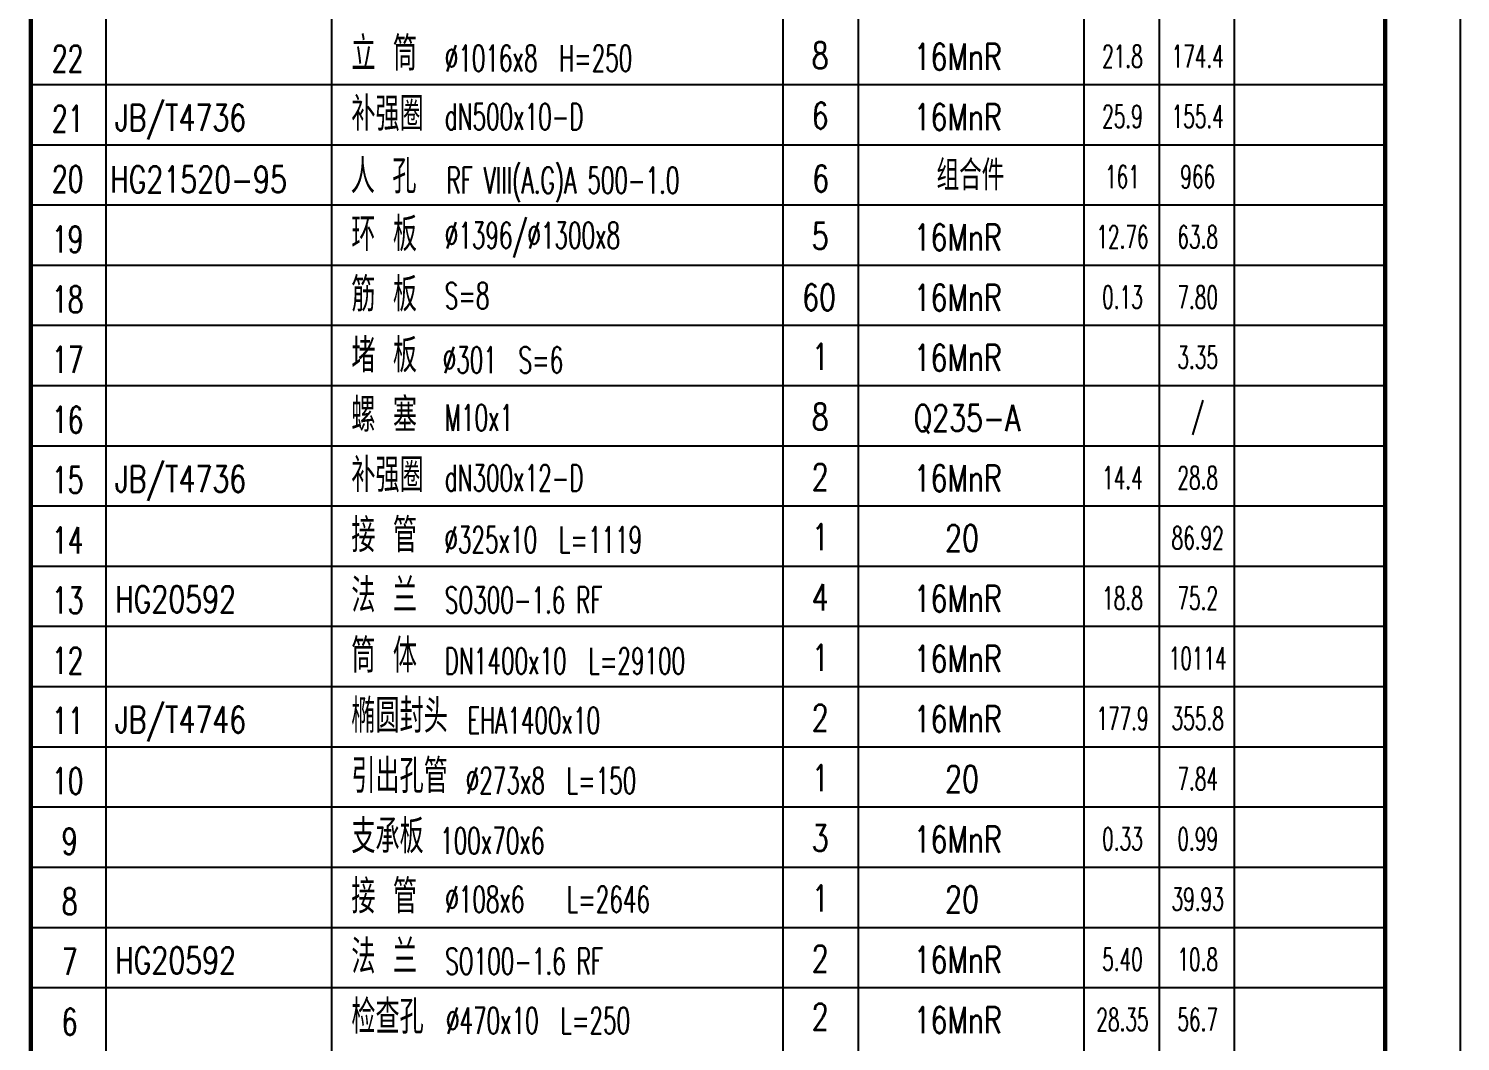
# Model space of a CAD drawing. Extents: x 1416 to 4159, y -4009 to -2804.
# Drawn here: x 2066.9 to 2257.2, y -3878 to -3743.4 of the extents above; entities that cross this region are included whole.
import ezdxf
from ezdxf.enums import TextEntityAlignment as Align

# ---------------------------------------------------------------- set-up
doc = ezdxf.new("R2010")
doc.units = 0
doc.header["$LTSCALE"] = 11
doc.header["$MEASUREMENT"] = 0
doc.linetypes.add('CENTER', pattern=[2, 1.25, -0.25, 0.25, -0.25])
for name, color, linetype in [('1', 2, 'CENTER'), ('2', 2, 'CONTINUOUS'), ('6', 2, 'CONTINUOUS')]:
    doc.layers.add(name, color=color, linetype=linetype)
doc.styles.add('H5', font='romans', dxfattribs={"width": 0.8, "bigfont": 'HZ5.SHX'})
doc.styles.add('HZ', font='txt', dxfattribs={"width": 0.5, "bigfont": 'hztxt.shx'})
doc.styles.add('HZTXT', font='ROMANS', dxfattribs={"width": 0.7, "bigfont": 'HZTXT'})

msp = doc.modelspace()

# ---------------------------------------------------------------- linework, layer by layer
at = {"layer": '2'}
msp.add_line((2257.20728, -4000.80904), (2257.20728, -2811.80904), dxfattribs=at)
at = {"layer": '2', "color": 1, "const_width": 0.6}
msp.add_lwpolyline([(2247.20728, -3990.80904), (2247.20728, -2821.80904)], dxfattribs=at)
at = {"layer": '2', "color": 1, "linetype": 'CONTINUOUS', "const_width": 0.6}
msp.add_lwpolyline([(2067.20728, -3990.42293), (2067.20728, -3550.80904)], dxfattribs=at)
at = {"layer": '6'}
for p, q in [((2077.20728, -3930.80904), (2077.20728, -3550.80904)), ((2107.20728, -3930.80904), (2107.20728, -3550.80904)), ((2167.20728, -3930.80904), (2167.20728, -3550.80904)), ((2177.20728, -3930.80904), (2177.20728, -3550.80904)), ((2207.20728, -3930.80904), (2207.20728, -3550.80904)), ((2217.20728, -3924.80904), (2217.20728, -3550.80904)), ((2227.20728, -3930.80904), (2227.20728, -3550.80904)), ((2067.20728, -3750.80904), (2247.20728, -3750.80904)), ((2067.20728, -3758.80904), (2247.20728, -3758.80904)), ((2067.20728, -3766.80904), (2247.20728, -3766.80904)), ((2067.20728, -3774.80904), (2247.20728, -3774.80904)), ((2067.20728, -3782.80904), (2247.20728, -3782.80904)), ((2067.20728, -3790.80904), (2247.20728, -3790.80904)), ((2067.20728, -3798.80904), (2247.20728, -3798.80904)), ((2067.20728, -3806.80904), (2247.20728, -3806.80904)), ((2067.20728, -3814.80904), (2247.20728, -3814.80904)), ((2067.20728, -3822.80904), (2247.20728, -3822.80904)), ((2067.20728, -3830.80904), (2247.20728, -3830.80904)), ((2067.20728, -3838.80904), (2247.20728, -3838.80904)), ((2067.20728, -3846.80904), (2247.20728, -3846.80904)), ((2067.20728, -3854.80904), (2247.20728, -3854.80904)), ((2067.20728, -3862.80904), (2247.20728, -3862.80904)), ((2067.20728, -3870.80904), (2247.20728, -3870.80904))]:
    msp.add_line(p, q, dxfattribs=at)

# ---------------------------------------------------------------- texts
at = {"layer": '1', "style": 'HZ', "width": 0.6}
for s, p in [('21.8', (2212.29185, -3747.06247)), ('174.4', (2222.29175, -3747.06247)), ('25.9', (2212.29185, -3755.06247)), ('155.4', (2222.29175, -3755.06247)), ('161', (2212.29185, -3763.06247)), ('966', (2222.29175, -3763.06247)), ('12.76', (2212.29185, -3771.06247)), ('63.8', (2222.29175, -3771.06247)), ('0.13', (2212.29185, -3779.06247)), ('7.80', (2222.29175, -3779.06247)), ('3.35', (2222.29175, -3787.06247)), ('/', (2222.29175, -3795.06247)), ('14.4', (2212.29185, -3803.06247)), ('28.8', (2222.29175, -3803.06247)), ('86.92', (2222.29175, -3811.06247)), ('18.8', (2212.29185, -3819.06247)), ('75.2', (2222.29175, -3819.06247)), ('10114', (2222.29175, -3827.06247)), ('177.9', (2212.29185, -3835.06247)), ('355.8', (2222.29175, -3835.06247)), ('7.84', (2222.29175, -3843.06247)), ('0.33', (2212.29185, -3851.06247)), ('0.99', (2222.29175, -3851.06247)), ('39.93', (2222.29175, -3859.06247)), ('5.40', (2212.29185, -3867.06247)), ('10.8', (2222.29175, -3867.06247)), ('28.35', (2212.29185, -3875.06247)), ('56.7', (2222.29175, -3875.06247))]:
    msp.add_text(s, height=3, dxfattribs=at).set_placement(p, align=Align.MIDDLE)
at = {"layer": '2', "style": 'H5', "width": 0.75}
msp.add_text('人 孔', height=4.5, dxfattribs=at).set_placement((2109.72529, -3765.27897))
at = {"layer": '6'}
for s, height, style, width, p in [('立 筒', 4.5, 'H5', 0.75, (2109.79955, -3748.95934)), ('22', 3.5, 'HZTXT', 0.7, (2069.99418, -3749.1121)), ('%%C1016x8  H=250', 3.5, 'H5', 0.6, (2122.21812, -3749.06191)), ('8', 3.5, 'H5', 0.75, (2170.99583, -3748.70199)), ('16MnR', 3.5, 'H5', 0.75, (2184.53474, -3748.87128)), ('补强圈', 4.5, 'H5', 0.75, (2109.79955, -3756.95934)), ('21', 3.5, 'HZTXT', 0.7, (2069.99418, -3757.1121)), ('JB/T4736', 3.5, 'H5', 0.75, (2078.38445, -3756.95934)), ('dN500x10-D', 3.5, 'H5', 0.6, (2122.21812, -3756.83683)), ('6', 3.5, 'H5', 0.75, (2170.99583, -3756.70199)), ('16MnR', 3.5, 'H5', 0.75, (2184.53474, -3756.87128)), ('20', 3.5, 'HZTXT', 0.7, (2069.99418, -3765.1121)), ('HG21520-95', 3.5, 'H5', 0.75, (2077.72559, -3765.17937)), ('RF VIII(A.G)A 500-1.0', 3.5, 'H5', 0.6, (2122.44654, -3765.27612)), ('6', 3.5, 'H5', 0.75, (2171.06152, -3765.05112)), ('组合件', 4, 'HZ', 0.75, (2187.58094, -3764.87128)), ('19', 3.5, 'HZTXT', 0.7, (2069.99418, -3773.1121)), ('环 板', 4.5, 'H5', 0.75, (2109.79955, -3772.95934)), ('%%C1396/%%c1300x8', 3.5, 'H5', 0.6, (2122.21812, -3772.61175)), ('5', 3.5, 'H5', 0.75, (2170.99583, -3772.70199)), ('16MnR', 3.5, 'H5', 0.75, (2184.53474, -3772.87128)), ('筋 板', 4.5, 'H5', 0.75, (2109.79955, -3780.95934)), ('S=8', 3.5, 'H5', 0.6, (2122.21812, -3780.61175)), ('60', 3.5, 'H5', 0.75, (2169.72363, -3780.84327)), ('16MnR', 3.5, 'H5', 0.75, (2184.53474, -3780.87128)), ('18', 3.5, 'HZTXT', 0.7, (2069.99418, -3781.1121)), ('堵 板', 4.5, 'H5', 0.75, (2109.79955, -3789.05894)), ('17', 3.5, 'HZTXT', 0.7, (2069.99418, -3789.1121)), ('%%C301  S=6 ', 3.5, 'H5', 0.6, (2121.93974, -3789.16155)), ('1', 3.5, 'H5', 0.75, (2170.99583, -3788.71318)), ('16MnR', 3.5, 'H5', 0.75, (2184.53474, -3788.87128)), ('螺 塞 ', 4.5, 'H5', 0.75, (2109.79955, -3796.95934)), ('16', 3.5, 'HZTXT', 0.7, (2069.99418, -3797.1121)), ('M10x1', 3.5, 'H5', 0.6, (2122.21812, -3796.83683)), ('8', 3.5, 'H5', 0.75, (2170.99583, -3796.70199)), ('Q235-A', 3.5, 'H5', 0.75, (2184.53474, -3796.87128)), ('补强圈', 4.5, 'H5', 0.75, (2109.79955, -3804.95934)), ('15', 3.5, 'HZTXT', 0.7, (2069.99418, -3805.1121)), ('JB/T4736', 3.5, 'H5', 0.75, (2078.38445, -3804.95934)), ('dN300x12-D', 3.5, 'H5', 0.6, (2122.21812, -3804.83683)), ('2', 3.5, 'H5', 0.75, (2170.99583, -3804.70199)), ('16MnR', 3.5, 'H5', 0.75, (2184.53474, -3804.87128)), ('14', 3.5, 'HZTXT', 0.7, (2069.99418, -3813.1121)), ('接 管', 4.5, 'H5', 0.75, (2109.79955, -3812.95934)), ('%%C325x10  L=1119', 3.5, 'H5', 0.6, (2122.16984, -3813.06191)), ('1', 3.5, 'H5', 0.75, (2170.99583, -3812.70199)), ('20', 3.5, 'H5', 0.75, (2188.71713, -3812.8323)), ('法 兰', 4.5, 'H5', 0.75, (2109.79955, -3820.95934)), ('4', 3.5, 'H5', 0.75, (2170.99583, -3820.70199)), ('16MnR', 3.5, 'H5', 0.75, (2184.53474, -3820.87128)), ('13', 3.5, 'HZTXT', 0.7, (2069.99418, -3821.1121)), ('HG20592', 3.5, 'H5', 0.75, (2078.38445, -3820.95934)), ('SO300-1.6 RF', 3.5, 'H5', 0.6, (2122.21812, -3821.06191)), ('筒 体', 4.5, 'H5', 0.75, (2109.79955, -3828.95934)), ('12', 3.5, 'HZTXT', 0.7, (2069.99418, -3829.1121)), ('DN1400x10  L=29100', 3.5, 'H5', 0.6, (2122.21812, -3829.17447)), ('1', 3.5, 'H5', 0.75, (2170.99583, -3828.70199)), ('16MnR', 3.5, 'H5', 0.75, (2184.53474, -3828.87128)), ('椭圆封头', 4.5, 'H5', 0.75, (2109.79955, -3836.95934)), ('11', 3.5, 'HZTXT', 0.7, (2069.99418, -3837.1121)), ('JB/T4746', 3.5, 'H5', 0.75, (2078.38445, -3836.95934)), ('EHA1400x10', 3.5, 'H5', 0.6, (2125.22487, -3837.06195)), ('2', 3.5, 'H5', 0.75, (2170.99583, -3836.70199)), ('16MnR', 3.5, 'H5', 0.75, (2184.53474, -3836.87128)), ('引出孔管', 4.5, 'H5', 0.75, (2109.79955, -3844.95934)), ('10', 3.5, 'HZTXT', 0.7, (2069.99418, -3845.1121)), ('%%C273x8  L=150', 3.5, 'H5', 0.6, (2124.99965, -3845.06191)), ('1', 3.5, 'H5', 0.75, (2170.99583, -3844.70199)), ('20', 3.5, 'H5', 0.75, (2188.71713, -3844.8323)), ('9', 3.5, 'HZTXT', 0.7, (2071.30281, -3853.1121)), ('支承板', 4.5, 'H5', 0.75, (2109.79955, -3852.95934)), ('100x70x6', 3.5, 'H5', 0.6, (2121.6068, -3853.06195)), ('3', 3.5, 'H5', 0.75, (2170.99583, -3852.70199)), ('16MnR', 3.5, 'H5', 0.75, (2184.53474, -3852.87128)), ('接 管', 4.5, 'H5', 0.75, (2109.79955, -3860.95934)), ('%%C108x6   L=2646', 3.5, 'H5', 0.6, (2122.28245, -3860.83688)), ('1', 3.5, 'H5', 0.75, (2170.99583, -3860.70199)), ('20', 3.5, 'H5', 0.75, (2188.71713, -3860.8323)), ('8', 3.5, 'HZTXT', 0.7, (2071.30281, -3861.1121)), ('法 兰', 4.5, 'H5', 0.75, (2109.79955, -3868.95934)), ('7', 3.5, 'HZTXT', 0.7, (2071.30281, -3869.1121)), ('HG20592', 3.5, 'H5', 0.75, (2078.38445, -3868.95934)), ('SO100-1.6 RF', 3.5, 'H5', 0.6, (2122.28252, -3869.06195)), ('2', 3.5, 'H5', 0.75, (2170.99583, -3868.70199)), ('16MnR', 3.5, 'H5', 0.75, (2184.53474, -3868.87128)), ('检查孔', 4.5, 'H5', 0.75, (2109.79955, -3876.95934)), ('6', 3.5, 'HZTXT', 0.7, (2071.30281, -3877.1121)), ('%%C470x10  L=250', 3.5, 'H5', 0.6, (2122.37425, -3876.94939)), ('2', 3.5, 'H5', 0.75, (2170.99583, -3876.41947)), ('16MnR', 3.5, 'H5', 0.75, (2184.53474, -3876.87128))]:
    msp.add_text(s, height=height, dxfattribs=dict(at, style=style, width=width)).set_placement(p)

doc.saveas('drawing.dxf')
